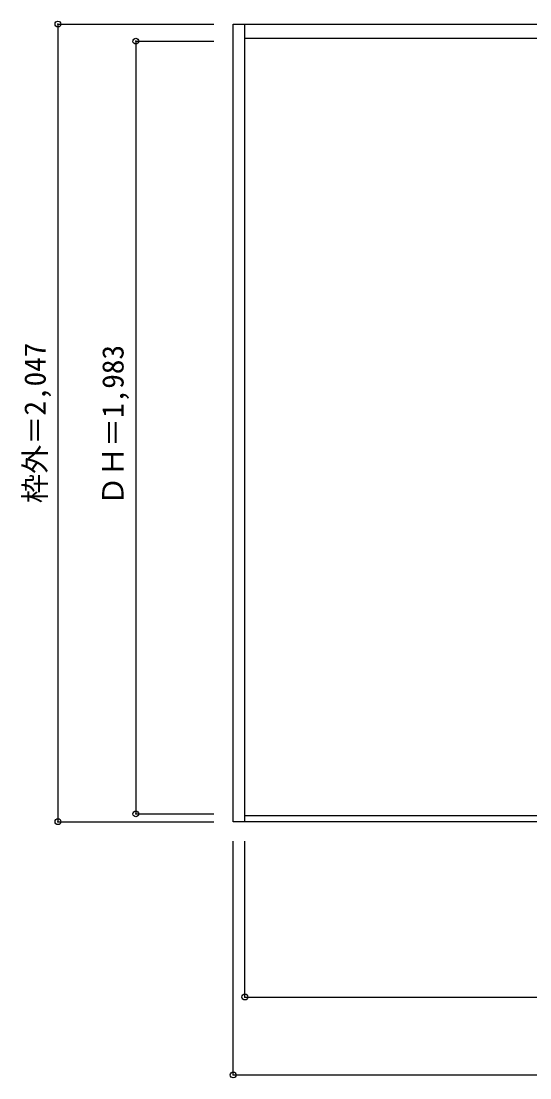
# Model space of a CAD drawing. Units: millimetres, scale not verified. Extents: x -2029 to 1757, y -1461 to 1251.
# Drawn here: x -2029 to -723, y -1461 to 1251 of the extents above; entities that cross this region are included whole.
import ezdxf
from ezdxf.enums import TextEntityAlignment as Align

# ---------------------------------------------------------------- set-up
doc = ezdxf.new("R2010")
doc.units = ezdxf.units.MM
doc.header["$LTSCALE"] = 30
doc.header["$PDMODE"] = 32
doc.header["$PDSIZE"] = 15
doc.linetypes.add('DASHED1', pattern=[1.8, 1.2, -0.6])
doc.layers.add('0-0', color=4, linetype='DASHED1')
doc.layers.add('0-1_寸法', color=7, linetype='Continuous')
doc.styles.add('ＭＳ ゴシック', font='')
doc.styles.get('ＭＳ ゴシック').set_extended_font_data('MS Gothic')

msp = doc.modelspace()

# ---------------------------------------------------------------- linework, layer by layer
at = {"layer": '0-0', "color": 3, "linetype": 'Continuous'}
for p, q in [((-1484.38, 1243.21), (1749.62, 1243.21)), ((-1484.38, -803.79), (-1484.38, 1243.21)), ((-1454.38, -803.79), (-1454.38, 1243.21)), ((-1454.38, 1207.21), (1719.62, 1207.21)), ((1749.62, -803.79), (-1484.38, -803.79)), ((1719.62, -788.79), (-1454.38, -788.79))]:
    msp.add_line(p, q, dxfattribs=at)
at = {"layer": '0-1_寸法', "color": 4}
for p, q in [((-1934.38, 1243.21), (-1534.38, 1243.21)), ((-1734.38, 1199.21), (-1734.38, -783.79)), ((-1734.38, 1199.21), (-1534.38, 1199.21)), ((-1734.38, -783.79), (-1534.38, -783.79)), ((-1484.38, -1453.79), (-1484.38, -853.79)), ((-1454.38, -1253.79), (-1454.38, -853.79))]:
    msp.add_line(p, q, dxfattribs=at)
for points in [[(-1934.38, 1243.21), (-1934.38, -803.79), (-1534.38, -803.79)], [(-1484.38, -1453.79), (1749.62, -1453.79), (1749.62, -853.79)], [(-1454.38, -1253.79), (1719.62, -1253.79), (1719.62, -853.79)]]:
    msp.add_lwpolyline(points, dxfattribs=at)
at = {"layer": '0-1_寸法'}
for p in [(-1934.38, 1243.21), (-1734.38, 1199.21), (-1734.38, -783.79), (-1934.38, -803.79), (-1454.38, -1253.79), (-1484.38, -1453.79)]:
    msp.add_point(p, dxfattribs=at)

# ---------------------------------------------------------------- texts
at = {"layer": '0-1_寸法', "style": 'ＭＳ ゴシック'}
for s, p in [('枠外＝2,047', (-1949.38, 13.46)), ('ＤＨ＝1,983', (-1749.38, 7.46))]:
    msp.add_text(s, height=54.99, rotation=90, dxfattribs=at).set_placement(p, align=Align.BOTTOM_LEFT)

doc.saveas('drawing.dxf')
